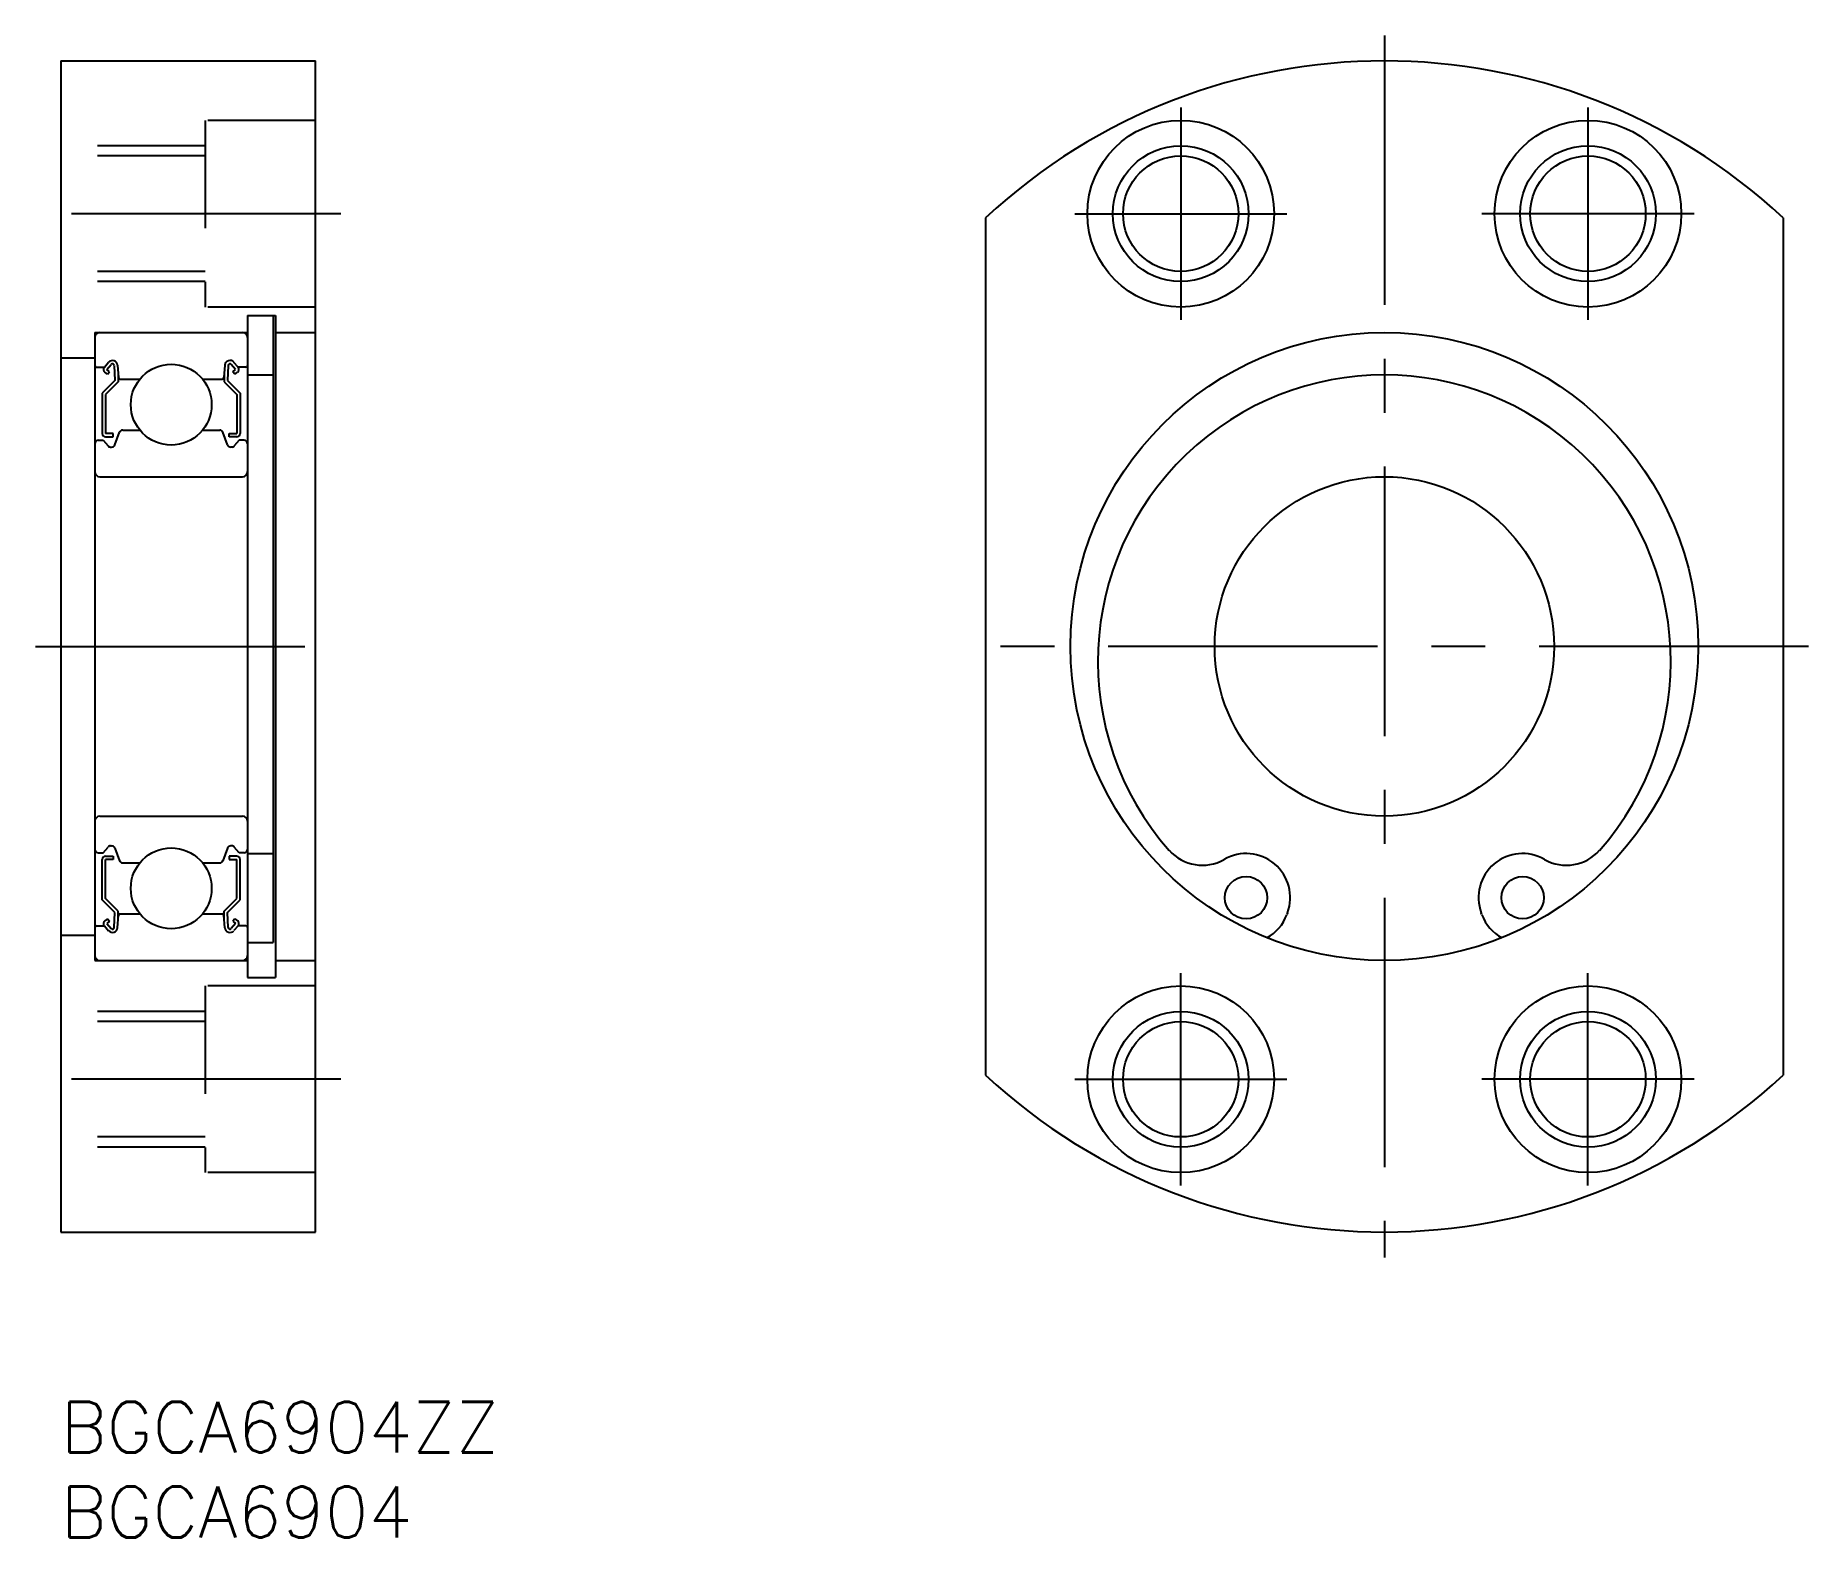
# Model space of a CAD drawing. Extents: x -2 to 103, y -8 to 80.
import ezdxf

# ---------------------------------------------------------------- set-up
doc = ezdxf.new("R2010")
doc.units = 0
doc.header["$LTSCALE"] = 0.5
doc.linetypes.add('CENTER', pattern=[50.8, 31.75, -6.35, 6.35, -6.35])
doc.linetypes.add('DASHED', pattern=[19.05, 12.7, -6.35])
for name, color, linetype in [('MSM_CENTER', 1, 'CENTER'), ('MSM_CONTINUOUS', 7, 'CONTINUOUS'), ('MSM_DASHED', 4, 'DASHED'), ('MSM_NARROW', 5, 'CONTINUOUS'), ('MSM_PART_NUMBER', 7, 'CONTINUOUS')]:
    doc.layers.add(name, color=color, linetype=linetype)
doc.styles.get("Standard").update_dxf_attribs({"font": 'txt.shx', "height": 3, "bigfont": 'bigfont.shx'})

# ---------------------------------------------------------------- blocks, each defined once
blk = doc.blocks.new('*U4')
at = {"layer": 'MSM_PART_NUMBER'}
blk.add_text('BGCA6904ZZ', height=3, dxfattribs=at).set_placement((0, -3))
blk = doc.blocks.new('*U5')
at = {"layer": 'MSM_PART_NUMBER'}
blk.add_text('BGCA6904', height=3, dxfattribs=at).set_placement((0, -8))

msp = doc.modelspace()

# ---------------------------------------------------------------- linework, layer by layer
at = {"layer": 'MSM_CENTER'}
for p, q in [((78, 80.5), (78, 8.5)), ((66, 76.25), (66, 63.75)), ((90, 76.25), (90, 63.75)), ((16.5, 70), (-1.5, 70)), ((59.75, 70), (72.25, 70)), ((96.25, 70), (83.75, 70)), ((-1.5, 44.5), (16.5, 44.5)), ((103, 44.5), (53, 44.5)), ((66, 12.75), (66, 25.25)), ((90, 12.75), (90, 25.25)), ((16.5, 19), (-1.5, 19)), ((59.75, 19), (72.25, 19)), ((96.25, 19), (83.75, 19))]:
    msp.add_line(p, q, dxfattribs=at)
at = {"layer": 'MSM_CONTINUOUS'}
for p, q in [((0, 79), (0, 10)), ((0, 79), (15, 79)), ((15, 10), (15, 79)), ((54.5, 69.76), (54.5, 19.24)), ((101.5, 69.76), (101.5, 19.24)), ((11, 64), (12.65, 64)), ((11, 64), (11, 25)), ((12.5, 64, -0.5), (12.5, 27.05, -0.5)), ((12.65, 64), (12.65, 25)), ((2, 63), (2, 26)), ((2, 63), (11, 63)), ((12.65, 63), (15, 63)), ((0, 61.5), (2, 61.5)), ((2.1, 60.95), (2.56, 60.95)), ((2.56, 60.95), (2.81, 61.25)), ((2.74, 60.54), (2.58, 60.67)), ((2.71, 60.82), (2.96, 61.12)), ((2.87, 60.69), (2.71, 60.82)), ((2.74, 60.54), (2.87, 60.69)), ((3.14, 61.06), (3.18, 60.18)), ((3.34, 61.08), (3.4, 60.34)), ((9.66, 61.07), (9.6, 60.34)), ((9.86, 61.06), (9.82, 60.18)), ((10.29, 60.82), (10.04, 61.11)), ((10.13, 60.69), (10.29, 60.82)), ((10.26, 60.54), (10.13, 60.69)), ((10.44, 60.95), (10.19, 61.24)), ((10.26, 60.54), (10.41, 60.67)), ((10.9, 60.95), (10.44, 60.95)), ((3.18, 60.18), (2.43, 59.43)), ((3.38, 60.1), (2.63, 59.35)), ((3.38, 60.57), (3.38, 60.1)), ((3.5, 60.25), (4.65, 60.25)), ((8.35, 60.25), (9.5, 60.25)), ((9.62, 60.57), (9.62, 60.1)), ((9.62, 60.1), (10.37, 59.35)), ((9.82, 60.18), (10.57, 59.43)), ((11, 60.5), (12.5, 60.5)), ((2.43, 59.43), (2.43, 57.05)), ((2.63, 59.35), (2.63, 57.05)), ((10.37, 59.35), (10.37, 57.05)), ((10.57, 59.43), (10.57, 57.05)), ((2.2, 56.65), (2.5, 56.65)), ((2.5, 56.65), (2.78, 56.32)), ((3.08, 57.05), (2.63, 57.05)), ((2.63, 56.85), (3.08, 56.85)), ((3.08, 56.85), (3.08, 57.05)), ((3.18, 56.38), (3.45, 57.12)), ((3.64, 57.25), (4.65, 57.25)), ((8.35, 57.25), (9.36, 57.25)), ((9.82, 56.38), (9.55, 57.12)), ((9.92, 57.05), (10.37, 57.05)), ((9.92, 56.85), (9.92, 57.05)), ((10.37, 56.85), (9.92, 56.85)), ((10.5, 56.65), (10.22, 56.32)), ((10.8, 56.65), (10.5, 56.65)), ((2.93, 56.25), (2.99, 56.25)), ((10.07, 56.25), (10.01, 56.25)), ((2.3, 54.5), (10.7, 54.5)), ((2.3, 34.5), (10.7, 34.5)), ((2.5, 32.35), (2.78, 32.68)), ((2.93, 32.75), (2.99, 32.75)), ((3.18, 32.62), (3.45, 31.88)), ((9.82, 32.62), (9.55, 31.88)), ((10.07, 32.75), (10.01, 32.75)), ((10.5, 32.35), (10.22, 32.68)), ((2.2, 32.35), (2.5, 32.35)), ((2.43, 29.57), (2.43, 31.95)), ((2.63, 32.15), (3.08, 32.15)), ((3.08, 31.95), (2.63, 31.95)), ((2.63, 29.65), (2.63, 31.95)), ((3.08, 32.15), (3.08, 31.95)), ((3.64, 31.75), (4.65, 31.75)), ((8.35, 31.75), (9.36, 31.75)), ((10.37, 32.15), (9.92, 32.15)), ((9.92, 32.15), (9.92, 31.95)), ((9.92, 31.95), (10.37, 31.95)), ((10.37, 29.65), (10.37, 31.95)), ((10.8, 32.35), (10.5, 32.35)), ((10.57, 29.57), (10.57, 31.95)), ((11, 32.3), (12.5, 32.3)), ((3.18, 28.82), (2.43, 29.57)), ((3.38, 28.9), (2.63, 29.65)), ((9.62, 28.9), (10.37, 29.65)), ((9.82, 28.82), (10.57, 29.57)), ((2.74, 28.46), (2.58, 28.33)), ((2.87, 28.31), (2.71, 28.18)), ((2.74, 28.46), (2.87, 28.31)), ((3.14, 27.94), (3.18, 28.82)), ((3.34, 27.92), (3.4, 28.66)), ((3.38, 28.43), (3.38, 28.9)), ((3.5, 28.75), (4.65, 28.75)), ((8.35, 28.75), (9.5, 28.75)), ((9.66, 27.93), (9.6, 28.66)), ((9.62, 28.43), (9.62, 28.9)), ((9.86, 27.94), (9.82, 28.82)), ((10.26, 28.46), (10.13, 28.31)), ((10.13, 28.31), (10.29, 28.18)), ((10.26, 28.46), (10.41, 28.33)), ((72.29, 28.81), (72.25, 28.7)), ((83.75, 28.7), (83.71, 28.81)), ((0, 27.5), (2, 27.5)), ((2.1, 28.05), (2.56, 28.05)), ((2.56, 28.05), (2.81, 27.75)), ((2.71, 28.18), (2.96, 27.88)), ((10.29, 28.18), (10.04, 27.89)), ((10.44, 28.05), (10.19, 27.76)), ((10.9, 28.05), (10.44, 28.05)), ((11, 27.05), (12.5, 27.05)), ((2, 26), (11, 26)), ((12.65, 26), (15, 26)), ((11, 25), (12.65, 25)), ((0, 10), (15, 10))]:
    msp.add_line(p, q, dxfattribs=at)
for centre, radius in [((66, 70), 5.5), ((90, 70), 5.5), ((66, 70), 3.4), ((90, 70), 3.4), ((78, 44.5), 18.5), ((6.5, 58.75), 2.38), ((78, 44.5), 10), ((6.5, 30.25), 2.38), ((69.85, 29.7), 1.25), ((86.15, 29.7), 1.25), ((66, 19), 5.5), ((90, 19), 5.5), ((66, 19), 3.4), ((90, 19), 3.4)]:
    msp.add_circle(centre, radius, dxfattribs=at)
for centre, radius, start, end in [((78, 44.5), 34.5, 47.0657, 132.9343), ((2.3, 62.7), 0.3, 90, 180), ((10.7, 62.7), 0.3, 0, 90), ((2.1, 61.05), 0.1, 180, 270), ((2.71, 60.82), 0.2, 140.001, 230.0801), ((3.04, 61.05), 0.3, 4.9967, 140.001), ((3.04, 61.06), 0.1, 2.8199, 140.0012), ((9.96, 61.05), 0.303, 40.0459, 175.0792), ((9.96, 61.05), 0.103, 39.874, 175.0048), ((10.29, 60.82), 0.2, 309.9138, 40.1318), ((10.9, 61.05), 0.1, 269.9995, 359.9913), ((3.5, 60.35), 0.1, 184.9967, 269.9995), ((9.5, 60.35), 0.1, 269.9995, 354.8557), ((78, 43.62), 16.88, 318.7342, 221.2658), ((2.2, 56.45), 0.2, 90, 180), ((2.63, 57.05), 0.2, 180, 270), ((3.64, 57.05), 0.2, 90, 159.9919), ((9.36, 57.05), 0.2, 19.8845, 90.0002), ((10.37, 57.05), 0.2, 269.9998, 359.9956), ((10.8, 56.45), 0.2, 359.9956, 90.0002), ((2.93, 56.45), 0.2, 219.9921, 270), ((2.99, 56.45), 0.2, 270, 339.9919), ((10.01, 56.45), 0.2, 199.8883, 269.9998), ((10.07, 56.45), 0.2, 269.9998, 319.8616), ((2.3, 54.8), 0.3, 180, 270), ((10.7, 54.8), 0.3, 270, 0), ((2.3, 34.2), 0.3, 90, 180), ((10.7, 34.2), 0.3, 0, 90), ((2.2, 32.55), 0.2, 180, 270), ((2.93, 32.55), 0.2, 90, 140.0079), ((2.99, 32.55), 0.2, 20.0081, 90), ((10.01, 32.55), 0.2, 90.0002, 160.1117), ((10.07, 32.55), 0.2, 40.1384, 90.0002), ((10.8, 32.55), 0.2, 269.9998, 0.0044), ((67.27, 34.21), 2.6, 221.2658, 299.7449), ((88.73, 34.21), 2.6, 240.2551, 318.7342), ((2.63, 31.95), 0.2, 90, 180), ((3.64, 31.95), 0.2, 200.0081, 270), ((9.36, 31.95), 0.2, 269.9998, 340.1155), ((10.37, 31.95), 0.2, 0.0044, 90.0002), ((69.85, 29.7), 2.6, 340.0175, 119.7449), ((86.15, 29.7), 2.6, 60.2551, 199.9825), ((2.71, 28.18), 0.2, 129.9199, 219.999), ((3.5, 28.65), 0.1, 90.0005, 175.0033), ((9.5, 28.65), 0.1, 5.1443, 90.0005), ((10.29, 28.18), 0.2, 319.8682, 50.0862), ((69.9, 29.55), 2.5, 297.992, 340.0175), ((86.1, 29.55), 2.5, 199.9825, 242.008), ((2.1, 27.95), 0.1, 90, 180), ((3.04, 27.95), 0.3, 219.999, 355.0033), ((3.04, 27.94), 0.1, 219.9988, 357.1801), ((9.96, 27.95), 0.303, 184.9207, 319.9541), ((9.96, 27.95), 0.103, 184.9952, 320.126), ((10.9, 27.95), 0.1, 0.0087, 90.0005), ((2.3, 26.3), 0.3, 180, 270), ((10.7, 26.3), 0.3, 270, 0), ((78, 44.5), 34.5, 227.0657, 312.9343)]:
    msp.add_arc(centre, radius, start, end, dxfattribs=at)
at = {"layer": 'MSM_DASHED'}
for p, q in [((8.5, 75.5), (8.5, 64.5)), ((15, 75.5), (8.5, 75.5)), ((8.5, 74), (0, 74)), ((8.5, 73.4), (0, 73.4)), ((8.5, 66.6), (0, 66.6)), ((8.5, 66), (0, 66)), ((15, 64.5), (8.5, 64.5)), ((15, 24.5), (8.5, 24.5)), ((8.5, 24.5), (8.5, 13.5)), ((8.5, 23), (0, 23)), ((8.5, 22.4), (0, 22.4)), ((8.5, 15.6), (0, 15.6)), ((8.5, 15), (0, 15)), ((15, 13.5), (8.5, 13.5))]:
    msp.add_line(p, q, dxfattribs=at)
at = {"layer": 'MSM_NARROW'}
for centre in [(66, 70), (90, 70), (66, 19), (90, 19)]:
    msp.add_circle(centre, 4, dxfattribs=at)

# ---------------------------------------------------------------- block references
at = {"layer": 'MSM_CONTINUOUS'}
for name in ['*U4', '*U5']:
    msp.add_blockref(name, (0, 0), dxfattribs=at)

doc.saveas('drawing.dxf')
